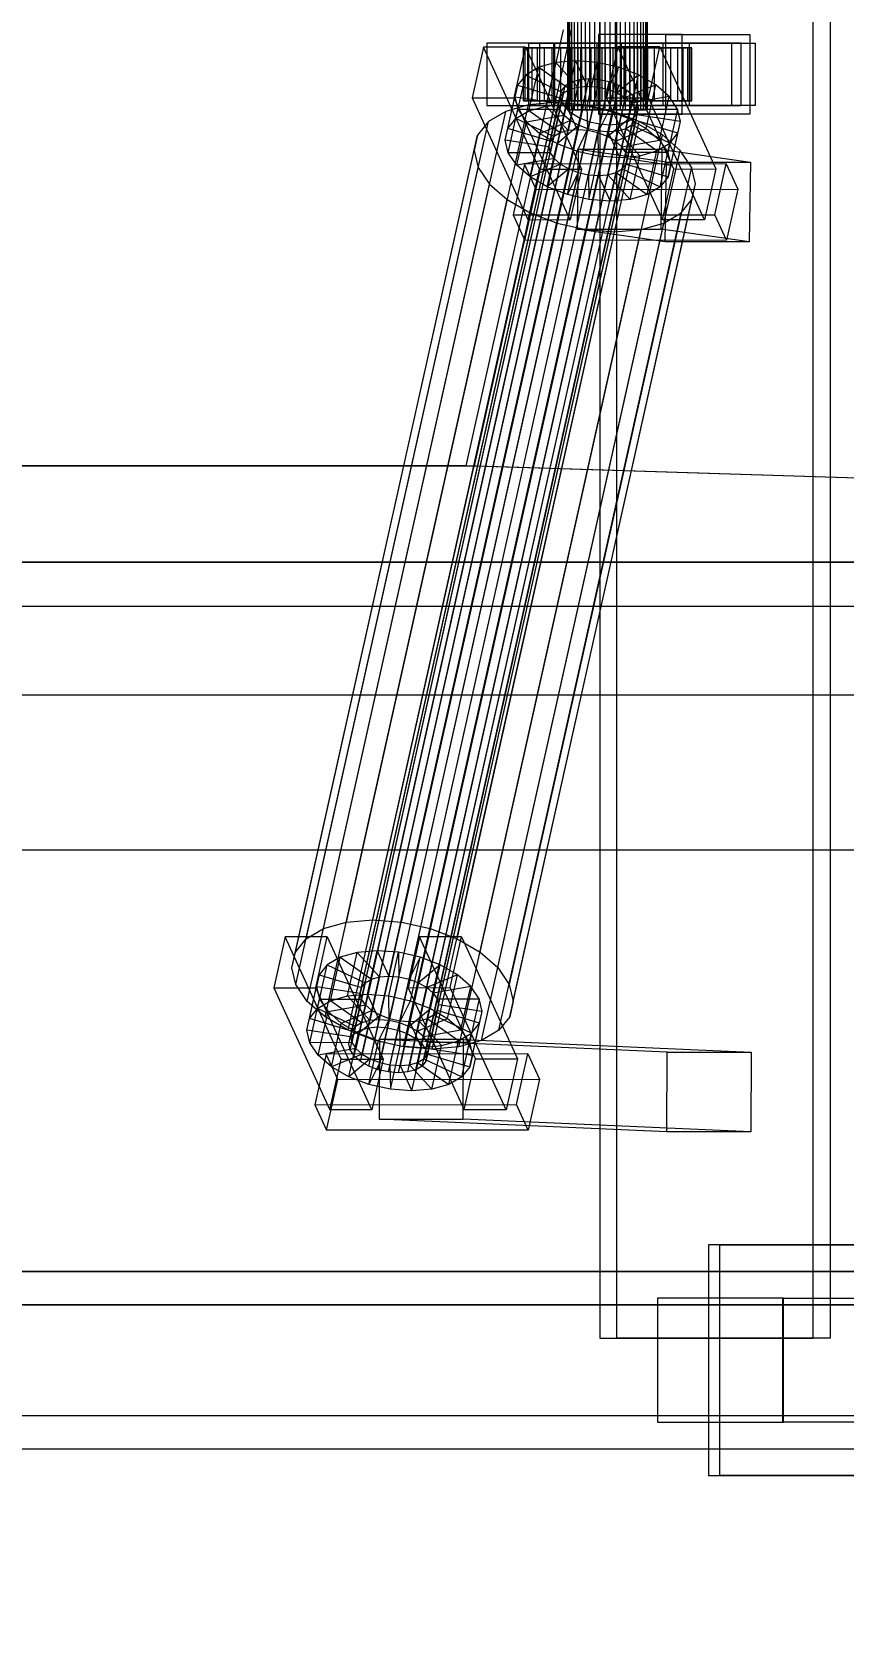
# Model space of a CAD drawing. Header units: millimetres. Extents: x -1970 to 34302, y -65268 to 6837.
# Drawn here: x 10096.9 to 10280, y -18493.5 to -18130.5 of the extents above; entities that cross this region are included whole.
import ezdxf

# ---------------------------------------------------------------- set-up
doc = ezdxf.new("R2010")
doc.units = ezdxf.units.MM
for name, color, linetype, lineweight in [('COTAS_O', 1, 'Continuous', 0), ('superior_C01', 7, 'Continuous', 0), ('superior_mezcladora', 7, 'Continuous', 0)]:
    doc.layers.add(name, color=color, linetype=linetype, lineweight=lineweight)
doc.dimstyles.new('R19_100', dxfattribs={"dimtxt": 250, "dimasz": 150, "dimexe": 150, "dimexo": 80, "dimgap": 100, "dimtad": 1, "dimtih": 1, "dimtoh": 1, "dimdsep": 46, "dimcen": 0.09, "dimadec": 0, "dimazin": 0, "dimtfac": 1, "dimtdec": 4, "dimtofl": 0, "dimtmove": 0, "dimatfit": 3, "dimfxl": 1, "dimtolj": 1, "dimtzin": 0, "dimarcsym": 0})

# ---------------------------------------------------------------- blocks, each defined once
blk = doc.blocks.new('*D29')
at = {"layer": 'COTAS_O', "color": 0, "lineweight": -2, "transparency": 16777216}
for p, q in [((10489.53, -17350), (9719.53, -17350)), ((9869.53, -18500), (9869.53, -17500)), ((10489.53, -18650), (9719.53, -18650))]:
    blk.add_line(p, q, dxfattribs=at)
at = {"layer": 'COTAS_O', "color": 0, "transparency": 16777216}
for points in [[(9844.53, -17500), (9894.53, -17500), (9869.53, -17350)], [(9844.53, -18500), (9894.53, -18500), (9869.53, -18650)]]:
    blk.add_solid(points, dxfattribs=at)
at = {"layer": 'Defpoints', "color": 0, "transparency": 16777216}
for p in [(9869.53, -17350), (10569.53, -17350), (10569.53, -18650)]:
    blk.add_point(p, dxfattribs=at)

msp = doc.modelspace()

# ---------------------------------------------------------------- linework, layer by layer
at = {"layer": 'superior_C01'}
for p, q in [((10224.978, -17575), (10224.978, -18425)), ((10228.82, -18425), (10228.82, -17575)), ((10273.104, -18425), (10273.104, -17575)), ((10276.946, -17575), (10276.946, -18425)), ((10217.775, -18148), (10217.775, -17852)), ((10217.932, -18148), (10217.932, -17852)), ((10218.23, -18148), (10218.23, -17852)), ((10218.69, -18148), (10218.69, -17852)), ((10219.267, -18148), (10219.267, -17852)), ((10219.998, -18148), (10219.998, -17852)), ((10220.813, -18148), (10220.813, -17852)), ((10221.766, -18148), (10221.766, -17852)), ((10222.765, -18148), (10222.765, -17852)), ((10223.875, -18148), (10223.875, -17852)), ((10224.989, -18148), (10224.989, -17852)), ((10226.18, -18148), (10226.18, -17852)), ((10227.333, -18148), (10227.333, -17852)), ((10228.524, -18148), (10228.524, -17852)), ((10229.638, -18148), (10229.638, -17852)), ((10230.748, -18148), (10230.748, -17852)), ((10231.747, -18148), (10231.747, -17852)), ((10232.7, -18148), (10232.7, -17852)), ((10233.515, -18148), (10233.515, -17852)), ((10234.246, -18148), (10234.246, -17852)), ((10234.823, -18148), (10234.823, -17852)), ((10235.283, -17852), (10235.283, -18148)), ((10235.581, -18148), (10235.581, -17852)), ((10235.738, -18148), (10235.738, -17852)), ((10216.713, -18130), (10194.787, -18228.298)), ((10196.698, -18228.298), (10218.624, -18130)), ((10243.594, -18131), (10224.647, -18131)), ((10224.647, -18131), (10224.647, -18149)), ((10239.887, -18131), (10224.647, -18131)), ((10239.887, -18149), (10239.887, -18131)), ((10239.887, -18131), (10258.834, -18131)), ((10243.594, -18149), (10243.594, -18131)), ((10243.594, -18131), (10258.834, -18131)), ((10258.834, -18131), (10258.834, -18149)), ((10198.762, -18133.859), (10196.204, -18145.327)), ((10208.236, -18133.847), (10198.762, -18133.859)), ((10211.383, -18161.391), (10198.762, -18133.859)), ((10208.972, -18133), (10199.498, -18133)), ((10199.498, -18133), (10199.498, -18147)), ((10214.866, -18133), (10199.498, -18133)), ((10205.678, -18145.315), (10208.236, -18133.847)), ((10208.127, -18134), (10207.796, -18134)), ((10207.796, -18134), (10217.775, -18134)), ((10207.796, -18146), (10207.796, -18134)), ((10207.796, -18134), (10208.757, -18134)), ((10209.727, -18134), (10208.127, -18134)), ((10208.127, -18134), (10217.932, -18134)), ((10208.127, -18146), (10208.127, -18134)), ((10208.236, -18133.847), (10220.856, -18161.379)), ((10208.757, -18134), (10218.23, -18134)), ((10208.757, -18146), (10208.757, -18134)), ((10208.757, -18134), (10210.945, -18134)), ((10208.972, -18147), (10208.972, -18133)), ((10208.972, -18133), (10224.34, -18133)), ((10212.488, -18134), (10209.727, -18134)), ((10209.727, -18134), (10218.69, -18134)), ((10209.727, -18146), (10209.727, -18134)), ((10210.945, -18134), (10219.267, -18134)), ((10210.945, -18146), (10210.945, -18134)), ((10210.945, -18134), (10214.21, -18134)), ((10256.857, -18133), (10211.384, -18133)), ((10211.384, -18133), (10211.384, -18147)), ((10214.586, -18133), (10211.384, -18133)), ((10216.222, -18134), (10212.488, -18134)), ((10212.488, -18134), (10219.998, -18134)), ((10212.488, -18146), (10212.488, -18134)), ((10214.21, -18134), (10220.813, -18134)), ((10214.21, -18146), (10214.21, -18134)), ((10214.21, -18134), (10218.33, -18134)), ((10214.586, -18147), (10214.586, -18133)), ((10214.586, -18133), (10260.059, -18133)), ((10214.866, -18147), (10214.866, -18133)), ((10214.866, -18133), (10224.34, -18133)), ((10220.673, -18134), (10216.222, -18134)), ((10216.222, -18134), (10221.766, -18134)), ((10216.222, -18146), (10216.222, -18134)), ((10217.775, -18134), (10217.932, -18134)), ((10217.775, -18134), (10217.775, -18146)), ((10218.23, -18134), (10217.775, -18134)), ((10217.932, -18134), (10218.69, -18134)), ((10217.932, -18134), (10217.932, -18146)), ((10218.23, -18134), (10218.23, -18146)), ((10219.267, -18134), (10218.23, -18134)), ((10218.33, -18134), (10222.765, -18134)), ((10218.33, -18146), (10218.33, -18134)), ((10218.33, -18134), (10223.025, -18134)), ((10218.69, -18134), (10219.998, -18134)), ((10218.69, -18134), (10218.69, -18146)), ((10219.267, -18134), (10219.267, -18146)), ((10220.813, -18134), (10219.267, -18134)), ((10219.998, -18134), (10221.766, -18134)), ((10219.998, -18134), (10219.998, -18146)), ((10225.539, -18134), (10220.673, -18134)), ((10220.673, -18134), (10223.875, -18134)), ((10220.673, -18146), (10220.673, -18134)), ((10220.813, -18134), (10220.813, -18146)), ((10222.765, -18134), (10220.813, -18134)), ((10221.766, -18134), (10223.875, -18134)), ((10221.766, -18134), (10221.766, -18146)), ((10222.765, -18134), (10222.765, -18146)), ((10224.989, -18134), (10222.765, -18134)), ((10223.025, -18134), (10224.989, -18134)), ((10223.025, -18146), (10223.025, -18134)), ((10223.025, -18134), (10227.974, -18134)), ((10223.875, -18134), (10226.18, -18134)), ((10223.875, -18134), (10223.875, -18146)), ((10224.34, -18133), (10224.34, -18147)), ((10224.989, -18134), (10224.989, -18146)), ((10227.333, -18134), (10224.989, -18134)), ((10230.488, -18134), (10225.539, -18134)), ((10225.539, -18134), (10226.18, -18134)), ((10225.539, -18146), (10225.539, -18134)), ((10226.18, -18134), (10228.524, -18134)), ((10226.18, -18134), (10226.18, -18146)), ((10229.078, -18133.821), (10226.52, -18145.289)), ((10227.974, -18134), (10227.333, -18134)), ((10227.333, -18134), (10227.333, -18146)), ((10229.638, -18134), (10227.333, -18134)), ((10227.974, -18146), (10227.974, -18134)), ((10227.974, -18134), (10232.84, -18134)), ((10230.488, -18134), (10228.524, -18134)), ((10228.524, -18134), (10230.748, -18134)), ((10228.524, -18134), (10228.524, -18146)), ((10238.551, -18133.809), (10229.078, -18133.821)), ((10241.698, -18161.353), (10229.078, -18133.821)), ((10232.84, -18134), (10229.638, -18134)), ((10229.638, -18134), (10229.638, -18146)), ((10231.747, -18134), (10229.638, -18134)), ((10239.287, -18133), (10229.814, -18133)), ((10229.814, -18133), (10229.814, -18147)), ((10245.182, -18133), (10229.814, -18133)), ((10235.183, -18134), (10230.488, -18134)), ((10230.488, -18146), (10230.488, -18134)), ((10235.183, -18134), (10230.748, -18134)), ((10230.748, -18134), (10232.7, -18134)), ((10230.748, -18134), (10230.748, -18146)), ((10237.291, -18134), (10231.747, -18134)), ((10231.747, -18134), (10231.747, -18146)), ((10233.515, -18134), (10231.747, -18134)), ((10239.303, -18134), (10232.7, -18134)), ((10232.7, -18134), (10234.246, -18134)), ((10232.7, -18134), (10232.7, -18146)), ((10232.84, -18146), (10232.84, -18134)), ((10232.84, -18134), (10237.291, -18134)), ((10241.025, -18134), (10233.515, -18134)), ((10233.515, -18134), (10233.515, -18146)), ((10234.823, -18134), (10233.515, -18134)), ((10242.569, -18134), (10234.246, -18134)), ((10234.246, -18134), (10235.283, -18134)), ((10234.246, -18134), (10234.246, -18146)), ((10243.786, -18134), (10234.823, -18134)), ((10234.823, -18134), (10234.823, -18146)), ((10235.581, -18134), (10234.823, -18134)), ((10239.303, -18134), (10235.183, -18134)), ((10235.183, -18146), (10235.183, -18134)), ((10235.283, -18134), (10244.756, -18134)), ((10235.283, -18146), (10235.283, -18134)), ((10235.283, -18134), (10235.738, -18134)), ((10245.387, -18134), (10235.581, -18134)), ((10235.581, -18134), (10235.581, -18146)), ((10235.738, -18134), (10235.581, -18134)), ((10245.718, -18134), (10235.738, -18134)), ((10235.738, -18134), (10235.738, -18146)), ((10235.993, -18145.277), (10238.551, -18133.809)), ((10237.291, -18146), (10237.291, -18134)), ((10237.291, -18134), (10241.025, -18134)), ((10238.551, -18133.809), (10251.172, -18161.341)), ((10239.287, -18147), (10239.287, -18133)), ((10239.287, -18133), (10254.655, -18133)), ((10242.569, -18134), (10239.303, -18134)), ((10239.303, -18146), (10239.303, -18134)), ((10241.025, -18146), (10241.025, -18134)), ((10241.025, -18134), (10243.786, -18134)), ((10244.756, -18134), (10242.569, -18134)), ((10242.569, -18146), (10242.569, -18134)), ((10243.786, -18146), (10243.786, -18134)), ((10243.786, -18134), (10245.387, -18134)), ((10244.756, -18134), (10244.756, -18146)), ((10245.718, -18134), (10244.756, -18134)), ((10245.182, -18147), (10245.182, -18133)), ((10245.182, -18133), (10254.655, -18133)), ((10245.387, -18146), (10245.387, -18134)), ((10245.387, -18134), (10245.718, -18134)), ((10245.718, -18146), (10245.718, -18134)), ((10254.655, -18133), (10254.655, -18147)), ((10256.857, -18147), (10256.857, -18133)), ((10256.857, -18133), (10260.059, -18133)), ((10260.059, -18133), (10260.059, -18147)), ((10211.195, -18138.419), (10208.261, -18140.156)), ((10209.003, -18148.249), (10211.195, -18138.419)), ((10215.037, -18137.325), (10211.195, -18138.419)), ((10211.195, -18138.419), (10218.209, -18143.38)), ((10212.845, -18147.155), (10215.037, -18137.325)), ((10219.526, -18136.948), (10215.037, -18137.325)), ((10215.037, -18137.325), (10220.029, -18142.862)), ((10217.333, -18146.777), (10219.526, -18136.948)), ((10224.355, -18137.313), (10219.526, -18136.948)), ((10219.526, -18136.948), (10222.155, -18142.683)), ((10222.162, -18147.143), (10224.355, -18137.313)), ((10229.195, -18138.396), (10224.355, -18137.313)), ((10224.355, -18137.313), (10224.442, -18142.856)), ((10229.195, -18138.396), (10226.735, -18143.369)), ((10227.002, -18148.226), (10229.195, -18138.396)), ((10233.717, -18140.123), (10229.195, -18138.396)), ((10169.495, -18356.363), (10217.185, -18142.565)), ((10170.885, -18355.541), (10218.574, -18141.742)), ((10172.705, -18355.022), (10220.394, -18141.224)), ((10174.831, -18354.844), (10222.52, -18141.045)), ((10177.119, -18355.017), (10224.808, -18141.218)), ((10179.411, -18355.53), (10227.101, -18141.731)), ((10181.553, -18356.348), (10229.242, -18142.549)), ((10204.243, -18152.246), (10206.435, -18142.416)), ((10206.435, -18142.416), (10205.842, -18145.047)), ((10206.069, -18149.985), (10208.261, -18140.156)), ((10208.261, -18140.156), (10206.435, -18142.416)), ((10206.435, -18142.416), (10215.954, -18145.274)), ((10208.261, -18140.156), (10216.819, -18144.203)), ((10217.185, -18142.565), (10216.32, -18143.635)), ((10218.574, -18141.742), (10217.185, -18142.565)), ((10220.394, -18141.224), (10218.574, -18141.742)), ((10222.155, -18142.683), (10219.962, -18152.513)), ((10220.029, -18142.862), (10222.155, -18142.683)), ((10222.52, -18141.045), (10220.394, -18141.224)), ((10222.155, -18142.683), (10224.442, -18142.856)), ((10224.808, -18141.218), (10222.52, -18141.045)), ((10227.101, -18141.731), (10224.808, -18141.218)), ((10229.242, -18142.549), (10227.101, -18141.731)), ((10233.717, -18140.123), (10228.877, -18144.188)), ((10231.088, -18143.617), (10229.242, -18142.549)), ((10237.612, -18142.377), (10230.722, -18145.255)), ((10231.524, -18149.953), (10233.717, -18140.123)), ((10237.612, -18142.377), (10233.717, -18140.123)), ((10235.419, -18152.207), (10237.612, -18142.377)), ((10240.615, -18145.003), (10237.612, -18142.377)), ((10168.349, -18358.68), (10216.039, -18144.881)), ((10168.631, -18357.434), (10216.32, -18143.635)), ((10168.671, -18360.017), (10216.361, -18146.218)), ((10183.398, -18357.415), (10231.088, -18143.617)), ((10184.821, -18358.659), (10232.51, -18144.861)), ((10233.413, -18146.196), (10185.724, -18359.995)), ((10196.204, -18145.327), (10205.678, -18145.315)), ((10196.204, -18145.327), (10208.825, -18172.859)), ((10203.649, -18154.877), (10205.842, -18145.047)), ((10218.298, -18172.847), (10205.678, -18145.315)), ((10205.842, -18145.047), (10215.673, -18146.52)), ((10205.842, -18145.047), (10206.522, -18147.868)), ((10217.775, -18146), (10207.796, -18146)), ((10207.796, -18146), (10208.127, -18146)), ((10208.757, -18146), (10207.796, -18146)), ((10217.932, -18146), (10208.127, -18146)), ((10208.127, -18146), (10209.727, -18146)), ((10218.23, -18146), (10208.757, -18146)), ((10210.945, -18146), (10208.757, -18146)), ((10218.69, -18146), (10209.727, -18146)), ((10209.727, -18146), (10212.488, -18146)), ((10219.267, -18146), (10210.945, -18146)), ((10214.21, -18146), (10210.945, -18146)), ((10219.998, -18146), (10212.488, -18146)), ((10212.488, -18146), (10216.222, -18146)), ((10215.954, -18145.274), (10213.762, -18155.103)), ((10220.813, -18146), (10214.21, -18146)), ((10218.33, -18146), (10214.21, -18146)), ((10216.819, -18144.203), (10214.627, -18154.033)), ((10215.673, -18146.52), (10215.954, -18145.274)), ((10215.954, -18145.274), (10216.819, -18144.203)), ((10218.209, -18143.38), (10216.016, -18153.21)), ((10216.32, -18143.635), (10216.039, -18144.881)), ((10216.039, -18144.881), (10216.361, -18146.218)), ((10221.766, -18146), (10216.222, -18146)), ((10216.222, -18146), (10220.673, -18146)), ((10216.361, -18146.218), (10217.264, -18147.554)), ((10216.819, -18144.203), (10218.209, -18143.38)), ((10217.932, -18146), (10217.775, -18146)), ((10217.775, -18146), (10218.23, -18146)), ((10220.029, -18142.862), (10217.836, -18152.692)), ((10218.69, -18146), (10217.932, -18146)), ((10218.209, -18143.38), (10220.029, -18142.862)), ((10218.23, -18146), (10219.267, -18146)), ((10222.765, -18146), (10218.33, -18146)), ((10223.025, -18146), (10218.33, -18146)), ((10219.998, -18146), (10218.69, -18146)), ((10219.267, -18146), (10220.813, -18146)), ((10221.766, -18146), (10219.998, -18146)), ((10223.875, -18146), (10220.673, -18146)), ((10220.673, -18146), (10225.539, -18146)), ((10220.813, -18146), (10222.765, -18146)), ((10223.875, -18146), (10221.766, -18146)), ((10224.442, -18142.856), (10222.25, -18152.686)), ((10222.765, -18146), (10224.989, -18146)), ((10224.989, -18146), (10223.025, -18146)), ((10227.974, -18146), (10223.025, -18146)), ((10226.18, -18146), (10223.875, -18146)), ((10224.442, -18142.856), (10226.735, -18143.369)), ((10226.735, -18143.369), (10224.543, -18153.199)), ((10224.989, -18146), (10227.333, -18146)), ((10226.18, -18146), (10225.539, -18146)), ((10225.539, -18146), (10230.488, -18146)), ((10228.524, -18146), (10226.18, -18146)), ((10226.52, -18145.289), (10235.993, -18145.277)), ((10226.52, -18145.289), (10239.14, -18172.821)), ((10228.877, -18144.188), (10226.684, -18154.017)), ((10226.735, -18143.369), (10228.877, -18144.188)), ((10227.333, -18146), (10227.974, -18146)), ((10227.333, -18146), (10229.638, -18146)), ((10232.84, -18146), (10227.974, -18146)), ((10230.748, -18146), (10228.524, -18146)), ((10228.524, -18146), (10230.488, -18146)), ((10230.722, -18145.255), (10228.53, -18155.085)), ((10228.877, -18144.188), (10230.722, -18145.255)), ((10229.638, -18146), (10232.84, -18146)), ((10229.638, -18146), (10231.747, -18146)), ((10230.488, -18146), (10235.183, -18146)), ((10230.722, -18145.255), (10232.145, -18146.499)), ((10232.7, -18146), (10230.748, -18146)), ((10230.748, -18146), (10235.183, -18146)), ((10232.51, -18144.861), (10231.088, -18143.617)), ((10231.747, -18146), (10237.291, -18146)), ((10231.747, -18146), (10233.515, -18146)), ((10240.615, -18145.003), (10232.145, -18146.499)), ((10233.413, -18146.196), (10232.51, -18144.861)), ((10234.246, -18146), (10232.7, -18146)), ((10232.7, -18146), (10239.303, -18146)), ((10237.291, -18146), (10232.84, -18146)), ((10233.735, -18147.533), (10233.413, -18146.196)), ((10233.515, -18146), (10241.025, -18146)), ((10233.515, -18146), (10234.823, -18146)), ((10235.283, -18146), (10234.246, -18146)), ((10234.246, -18146), (10242.569, -18146)), ((10234.823, -18146), (10243.786, -18146)), ((10234.823, -18146), (10235.581, -18146)), ((10235.183, -18146), (10239.303, -18146)), ((10244.756, -18146), (10235.283, -18146)), ((10235.738, -18146), (10235.283, -18146)), ((10235.581, -18146), (10245.387, -18146)), ((10235.581, -18146), (10235.738, -18146)), ((10235.738, -18146), (10245.718, -18146)), ((10248.614, -18172.809), (10235.993, -18145.277)), ((10241.025, -18146), (10237.291, -18146)), ((10238.422, -18154.833), (10240.615, -18145.003)), ((10239.303, -18146), (10242.569, -18146)), ((10242.521, -18147.823), (10240.615, -18145.003)), ((10243.786, -18146), (10241.025, -18146)), ((10242.569, -18146), (10244.756, -18146)), ((10245.387, -18146), (10243.786, -18146)), ((10244.756, -18146), (10245.718, -18146)), ((10245.718, -18146), (10245.387, -18146)), ((10162.672, -18332.659), (10203.783, -18148.35)), ((10167.808, -18331.197), (10208.919, -18146.887)), ((10169.574, -18361.352), (10217.264, -18147.554)), ((10170.997, -18362.596), (10218.686, -18148.798)), ((10172.842, -18363.664), (10220.531, -18149.865)), ((10173.808, -18330.692), (10214.92, -18146.383)), ((10180.264, -18331.181), (10221.375, -18146.872)), ((10184.9, -18363.648), (10232.589, -18149.85)), ((10185.765, -18362.578), (10233.454, -18148.779)), ((10186.046, -18361.332), (10233.735, -18147.533)), ((10186.734, -18332.629), (10227.846, -18148.32)), ((10199.498, -18147), (10208.972, -18147)), ((10199.498, -18147), (10214.866, -18147)), ((10203.783, -18148.35), (10199.861, -18150.672)), ((10208.919, -18146.887), (10203.783, -18148.35)), ((10204.243, -18152.246), (10206.069, -18149.985)), ((10204.329, -18157.698), (10206.522, -18147.868)), ((10206.069, -18149.985), (10209.003, -18148.249)), ((10214.627, -18154.033), (10206.069, -18149.985)), ((10206.522, -18147.868), (10215.995, -18147.856)), ((10206.522, -18147.868), (10208.428, -18150.688)), ((10208.428, -18150.688), (10216.898, -18149.192)), ((10214.92, -18146.383), (10208.919, -18146.887)), ((10224.34, -18147), (10208.972, -18147)), ((10209.003, -18148.249), (10212.845, -18147.155)), ((10216.016, -18153.21), (10209.003, -18148.249)), ((10211.384, -18147), (10256.857, -18147)), ((10211.384, -18147), (10214.586, -18147)), ((10212.845, -18147.155), (10217.333, -18146.777)), ((10217.836, -18152.692), (10212.845, -18147.155)), ((10215.673, -18146.52), (10213.481, -18156.35)), ((10215.995, -18147.856), (10213.803, -18157.686)), ((10260.059, -18147), (10214.586, -18147)), ((10216.898, -18149.192), (10214.705, -18159.022)), ((10224.34, -18147), (10214.866, -18147)), ((10221.375, -18146.872), (10214.92, -18146.383)), ((10215.995, -18147.856), (10215.673, -18146.52)), ((10216.898, -18149.192), (10215.995, -18147.856)), ((10218.321, -18150.436), (10216.898, -18149.192)), ((10217.264, -18147.554), (10218.686, -18148.798)), ((10219.962, -18152.513), (10217.333, -18146.777)), ((10217.333, -18146.777), (10222.162, -18147.143)), ((10218.23, -18148), (10217.775, -18148)), ((10217.775, -18148), (10217.932, -18148)), ((10217.932, -18148), (10218.69, -18148)), ((10219.267, -18148), (10218.23, -18148)), ((10218.686, -18148.798), (10220.531, -18149.865)), ((10218.69, -18148), (10219.998, -18148)), ((10220.813, -18148), (10219.267, -18148)), ((10219.998, -18148), (10221.766, -18148)), ((10220.531, -18149.865), (10222.673, -18150.683)), ((10222.765, -18148), (10220.813, -18148)), ((10227.846, -18148.32), (10221.375, -18146.872)), ((10221.766, -18148), (10223.875, -18148)), ((10222.25, -18152.686), (10222.162, -18147.143)), ((10222.162, -18147.143), (10227.002, -18148.226)), ((10224.989, -18148), (10222.765, -18148)), ((10223.875, -18148), (10226.18, -18148)), ((10224.543, -18153.199), (10227.002, -18148.226)), ((10224.647, -18149), (10243.594, -18149)), ((10239.887, -18149), (10224.647, -18149)), ((10227.333, -18148), (10224.989, -18148)), ((10226.18, -18148), (10228.524, -18148)), ((10226.684, -18154.017), (10231.524, -18149.953)), ((10227.002, -18148.226), (10231.524, -18149.953)), ((10229.638, -18148), (10227.333, -18148)), ((10233.891, -18150.629), (10227.846, -18148.32)), ((10228.524, -18148), (10230.748, -18148)), ((10231.747, -18148), (10229.638, -18148)), ((10229.814, -18147), (10239.287, -18147)), ((10229.814, -18147), (10245.182, -18147)), ((10232.145, -18146.499), (10229.952, -18156.329)), ((10230.748, -18148), (10232.7, -18148)), ((10230.855, -18157.665), (10233.048, -18147.835)), ((10233.369, -18149.171), (10231.177, -18159.001)), ((10231.199, -18150.672), (10232.589, -18149.85)), ((10231.524, -18149.953), (10235.419, -18152.207)), ((10233.515, -18148), (10231.747, -18148)), ((10232.145, -18146.499), (10233.048, -18147.835)), ((10232.589, -18149.85), (10233.454, -18148.779)), ((10232.7, -18148), (10234.246, -18148)), ((10233.048, -18147.835), (10242.521, -18147.823)), ((10233.048, -18147.835), (10233.369, -18149.171)), ((10233.369, -18149.171), (10233.088, -18150.417)), ((10243.201, -18150.644), (10233.369, -18149.171)), ((10233.454, -18148.779), (10233.735, -18147.533)), ((10234.823, -18148), (10233.515, -18148)), ((10234.246, -18148), (10235.283, -18148)), ((10235.581, -18148), (10234.823, -18148)), ((10235.283, -18148), (10235.738, -18148)), ((10235.738, -18148), (10235.581, -18148)), ((10254.655, -18147), (10239.287, -18147)), ((10258.834, -18149), (10239.887, -18149)), ((10242.521, -18147.823), (10240.329, -18157.653)), ((10243.201, -18150.644), (10242.521, -18147.823)), ((10258.834, -18149), (10243.594, -18149)), ((10254.655, -18147), (10245.182, -18147)), ((10260.059, -18147), (10256.857, -18147)), ((10158.749, -18334.981), (10199.861, -18150.672)), ((10174.984, -18364.482), (10222.673, -18150.683)), ((10177.277, -18364.995), (10224.966, -18151.196)), ((10179.564, -18365.168), (10227.253, -18151.369)), ((10181.69, -18364.989), (10229.379, -18151.191)), ((10183.51, -18364.471), (10231.199, -18150.672)), ((10192.779, -18334.938), (10233.891, -18150.629)), ((10199.861, -18150.672), (10197.42, -18153.694)), ((10203.649, -18154.877), (10204.243, -18152.246)), ((10213.762, -18155.103), (10204.243, -18152.246)), ((10206.235, -18160.518), (10208.428, -18150.688)), ((10208.428, -18150.688), (10211.431, -18153.314)), ((10209.238, -18163.144), (10211.431, -18153.314)), ((10211.431, -18153.314), (10218.321, -18150.436)), ((10211.431, -18153.314), (10215.326, -18155.567)), ((10216.016, -18153.21), (10214.627, -18154.033)), ((10215.326, -18155.567), (10220.166, -18151.503)), ((10217.836, -18152.692), (10216.016, -18153.21)), ((10218.321, -18150.436), (10216.128, -18160.266)), ((10219.962, -18152.513), (10217.836, -18152.692)), ((10220.166, -18151.503), (10217.973, -18161.333)), ((10220.166, -18151.503), (10218.321, -18150.436)), ((10219.848, -18157.295), (10222.307, -18152.321)), ((10222.25, -18152.686), (10219.962, -18152.513)), ((10222.307, -18152.321), (10220.115, -18162.151)), ((10222.307, -18152.321), (10220.166, -18151.503)), ((10224.543, -18153.199), (10222.25, -18152.686)), ((10224.6, -18152.835), (10222.307, -18152.321)), ((10224.6, -18152.835), (10222.408, -18162.664)), ((10222.673, -18150.683), (10224.966, -18151.196)), ((10226.684, -18154.017), (10224.543, -18153.199)), ((10224.688, -18158.378), (10224.6, -18152.835)), ((10226.888, -18153.008), (10224.6, -18152.835)), ((10226.888, -18153.008), (10224.695, -18162.837)), ((10224.966, -18151.196), (10227.253, -18151.369)), ((10229.014, -18152.829), (10226.821, -18162.659)), ((10229.014, -18152.829), (10226.888, -18153.008)), ((10229.517, -18158.743), (10226.888, -18153.008)), ((10227.253, -18151.369), (10229.379, -18151.191)), ((10228.53, -18155.085), (10235.419, -18152.207)), ((10230.834, -18152.311), (10228.641, -18162.14)), ((10230.834, -18152.311), (10229.014, -18152.829)), ((10234.005, -18158.366), (10229.014, -18152.829)), ((10229.379, -18151.191), (10231.199, -18150.672)), ((10232.223, -18151.488), (10230.031, -18161.318)), ((10232.223, -18151.488), (10230.834, -18152.311)), ((10237.847, -18157.272), (10230.834, -18152.311)), ((10233.088, -18150.417), (10230.896, -18160.247)), ((10233.088, -18150.417), (10232.223, -18151.488)), ((10240.781, -18155.535), (10232.223, -18151.488)), ((10242.607, -18153.275), (10233.088, -18150.417)), ((10239.098, -18153.641), (10233.891, -18150.629)), ((10235.419, -18152.207), (10238.422, -18154.833)), ((10240.415, -18163.105), (10242.607, -18153.275)), ((10240.781, -18155.535), (10242.607, -18153.275)), ((10241.008, -18160.474), (10243.201, -18150.644)), ((10242.607, -18153.275), (10243.201, -18150.644)), ((10155.515, -18341.52), (10196.626, -18157.211)), ((10156.308, -18338.003), (10197.42, -18153.694)), ((10197.42, -18153.694), (10196.626, -18157.211)), ((10196.626, -18157.211), (10197.535, -18160.982)), ((10197.986, -18337.95), (10239.098, -18153.641)), ((10202.001, -18341.461), (10243.112, -18157.152)), ((10213.481, -18156.35), (10203.649, -18154.877)), ((10204.329, -18157.698), (10203.649, -18154.877)), ((10213.133, -18165.397), (10215.326, -18155.567)), ((10213.762, -18155.103), (10213.481, -18156.35)), ((10213.481, -18156.35), (10213.803, -18157.686)), ((10214.627, -18154.033), (10213.762, -18155.103)), ((10215.326, -18155.567), (10219.848, -18157.295)), ((10220.132, -18156.962), (10219.866, -18174.943)), ((10239.079, -18156.962), (10220.132, -18156.962)), ((10240.014, -18159.83), (10220.132, -18156.962)), ((10228.53, -18155.085), (10226.684, -18154.017)), ((10229.952, -18156.329), (10228.53, -18155.085)), ((10229.952, -18156.329), (10238.422, -18154.833)), ((10230.855, -18157.665), (10229.952, -18156.329)), ((10237.847, -18157.272), (10240.781, -18155.535)), ((10238.422, -18154.833), (10240.329, -18157.653)), ((10238.589, -18165.365), (10240.781, -18155.535)), ((10238.813, -18174.943), (10239.079, -18156.962)), ((10239.079, -18156.962), (10258.961, -18159.83)), ((10243.112, -18157.152), (10239.098, -18153.641)), ((10245.661, -18160.922), (10243.112, -18157.152)), ((10213.803, -18157.686), (10204.329, -18157.698)), ((10206.235, -18160.518), (10204.329, -18157.698)), ((10208.015, -18160.247), (10205.457, -18171.715)), ((10214.705, -18159.022), (10206.235, -18160.518)), ((10209.238, -18163.144), (10206.235, -18160.518)), ((10253.488, -18160.19), (10208.015, -18160.247)), ((10210.644, -18165.983), (10208.015, -18160.247)), ((10216.128, -18160.266), (10209.238, -18163.144)), ((10213.803, -18157.686), (10214.705, -18159.022)), ((10214.705, -18159.022), (10216.128, -18160.266)), ((10216.128, -18160.266), (10217.973, -18161.333)), ((10217.655, -18167.125), (10219.848, -18157.295)), ((10219.848, -18157.295), (10224.688, -18158.378)), ((10222.495, -18168.208), (10224.688, -18158.378)), ((10224.688, -18158.378), (10229.517, -18158.743)), ((10227.324, -18168.573), (10229.517, -18158.743)), ((10229.517, -18158.743), (10234.005, -18158.366)), ((10230.031, -18161.318), (10230.896, -18160.247)), ((10240.329, -18157.653), (10230.855, -18157.665)), ((10231.177, -18159.001), (10230.855, -18157.665)), ((10230.896, -18160.247), (10231.177, -18159.001)), ((10230.896, -18160.247), (10240.415, -18163.105)), ((10231.177, -18159.001), (10241.008, -18160.474)), ((10231.813, -18168.196), (10234.005, -18158.366)), ((10234.005, -18158.366), (10237.847, -18157.272)), ((10235.655, -18167.102), (10237.847, -18157.272)), ((10239.748, -18177.811), (10240.014, -18159.83)), ((10240.014, -18159.83), (10258.961, -18159.83)), ((10240.329, -18157.653), (10241.008, -18160.474)), ((10241.008, -18160.474), (10240.415, -18163.105)), ((10250.93, -18171.658), (10253.488, -18160.19)), ((10253.488, -18160.19), (10256.117, -18165.926)), ((10258.961, -18159.83), (10258.695, -18177.811)), ((10156.424, -18345.291), (10197.535, -18160.982)), ((10197.535, -18160.982), (10200.083, -18164.752)), ((10245.661, -18160.922), (10204.549, -18345.231)), ((10208.825, -18172.859), (10211.383, -18161.391)), ((10213.133, -18165.397), (10209.238, -18163.144)), ((10211.383, -18161.391), (10220.856, -18161.379)), ((10217.973, -18161.333), (10213.133, -18165.397)), ((10220.115, -18162.151), (10217.655, -18167.125)), ((10217.973, -18161.333), (10220.115, -18162.151)), ((10220.856, -18161.379), (10218.298, -18172.847)), ((10220.115, -18162.151), (10222.408, -18162.664)), ((10222.408, -18162.664), (10222.495, -18168.208)), ((10222.408, -18162.664), (10224.695, -18162.837)), ((10224.695, -18162.837), (10226.821, -18162.659)), ((10224.695, -18162.837), (10227.324, -18168.573)), ((10226.821, -18162.659), (10228.641, -18162.14)), ((10226.821, -18162.659), (10231.813, -18168.196)), ((10228.641, -18162.14), (10230.031, -18161.318)), ((10228.641, -18162.14), (10235.655, -18167.102)), ((10230.031, -18161.318), (10238.589, -18165.365)), ((10240.415, -18163.105), (10238.589, -18165.365)), ((10239.14, -18172.821), (10241.698, -18161.353)), ((10241.698, -18161.353), (10251.172, -18161.341)), ((10246.569, -18164.693), (10245.661, -18160.922)), ((10251.172, -18161.341), (10248.614, -18172.809)), ((10158.972, -18349.061), (10200.083, -18164.752)), ((10200.083, -18164.752), (10204.098, -18168.263)), ((10205.458, -18349.002), (10246.569, -18164.693)), ((10208.086, -18177.451), (10210.644, -18165.983)), ((10210.644, -18165.983), (10256.117, -18165.926)), ((10217.655, -18167.125), (10213.133, -18165.397)), ((10222.495, -18168.208), (10217.655, -18167.125)), ((10235.655, -18167.102), (10231.813, -18168.196)), ((10238.589, -18165.365), (10235.655, -18167.102)), ((10245.776, -18168.21), (10246.569, -18164.693)), ((10256.117, -18165.926), (10253.559, -18177.394)), ((10162.987, -18352.572), (10204.098, -18168.263)), ((10168.194, -18355.584), (10209.305, -18171.275)), ((10202.224, -18355.541), (10243.335, -18171.232)), ((10204.098, -18168.263), (10209.305, -18171.275)), ((10204.665, -18352.519), (10245.776, -18168.21)), ((10205.457, -18171.715), (10250.93, -18171.658)), ((10205.457, -18171.715), (10208.086, -18177.451)), ((10209.305, -18171.275), (10215.35, -18173.584)), ((10227.324, -18168.573), (10222.495, -18168.208)), ((10231.813, -18168.196), (10227.324, -18168.573)), ((10239.413, -18173.554), (10243.335, -18171.232)), ((10243.335, -18171.232), (10245.776, -18168.21)), ((10253.559, -18177.394), (10250.93, -18171.658)), ((10174.239, -18357.893), (10215.35, -18173.584)), ((10180.709, -18359.341), (10221.821, -18175.032)), ((10193.165, -18359.326), (10234.276, -18175.016)), ((10198.301, -18357.863), (10239.413, -18173.554)), ((10218.298, -18172.847), (10208.825, -18172.859)), ((10215.35, -18173.584), (10221.821, -18175.032)), ((10219.866, -18174.943), (10238.813, -18174.943)), ((10239.748, -18177.811), (10219.866, -18174.943)), ((10221.821, -18175.032), (10228.276, -18175.521)), ((10228.276, -18175.521), (10234.276, -18175.016)), ((10234.276, -18175.016), (10239.413, -18173.554)), ((10258.695, -18177.811), (10238.813, -18174.943)), ((10248.614, -18172.809), (10239.14, -18172.821)), ((10187.165, -18359.83), (10228.276, -18175.521)), ((10253.559, -18177.394), (10208.086, -18177.451)), ((10258.695, -18177.811), (10239.748, -18177.811)), ((10194.787, -18228.298), (9768.23, -18228.298)), ((9770.141, -18228.298), (10196.698, -18228.298)), ((10194.787, -18228.298), (10196.698, -18228.298)), ((10885.277, -18250), (10194.787, -18228.298)), ((10196.698, -18228.298), (10887.188, -18250)), ((11002.451, -18250), (2012.494, -18250)), ((2014.103, -18250), (11004.06, -18250)), ((10162.672, -18332.659), (10167.808, -18331.197)), ((10167.808, -18331.197), (10173.808, -18330.692)), ((10173.808, -18330.692), (10180.264, -18331.181)), ((10180.264, -18331.181), (10186.734, -18332.629)), ((10153.997, -18334.551), (10151.439, -18346.02)), ((10163.47, -18334.539), (10153.997, -18334.551)), ((10166.617, -18362.083), (10153.997, -18334.551)), ((10156.308, -18338.003), (10158.749, -18334.981)), ((10158.749, -18334.981), (10162.672, -18332.659)), ((10160.912, -18346.008), (10163.47, -18334.539)), ((10163.47, -18334.539), (10176.09, -18362.071)), ((10184.312, -18334.513), (10181.754, -18345.981)), ((10193.786, -18334.501), (10184.312, -18334.513)), ((10196.932, -18362.045), (10184.312, -18334.513)), ((10186.734, -18332.629), (10192.779, -18334.938)), ((10191.228, -18345.969), (10193.786, -18334.501)), ((10192.779, -18334.938), (10197.986, -18337.95)), ((10193.786, -18334.501), (10206.406, -18362.033)), ((10155.515, -18341.52), (10156.308, -18338.003)), ((10170.272, -18338.017), (10166.43, -18339.111)), ((10168.079, -18347.847), (10170.272, -18338.017)), ((10174.76, -18337.64), (10170.272, -18338.017)), ((10170.272, -18338.017), (10175.263, -18343.554)), ((10172.568, -18347.47), (10174.76, -18337.64)), ((10179.589, -18338.005), (10174.76, -18337.64)), ((10174.76, -18337.64), (10177.389, -18343.376)), ((10177.396, -18347.835), (10179.589, -18338.005)), ((10184.429, -18339.088), (10179.589, -18338.005)), ((10179.589, -18338.005), (10179.677, -18343.549)), ((10197.986, -18337.95), (10202.001, -18341.461)), ((10156.424, -18345.291), (10155.515, -18341.52)), ((10161.303, -18350.678), (10163.496, -18340.848)), ((10163.496, -18340.848), (10161.67, -18343.108)), ((10166.43, -18339.111), (10163.496, -18340.848)), ((10163.496, -18340.848), (10172.053, -18344.895)), ((10164.237, -18348.941), (10166.43, -18339.111)), ((10166.43, -18339.111), (10173.443, -18344.073)), ((10184.429, -18339.088), (10181.969, -18344.062)), ((10182.237, -18348.918), (10184.429, -18339.088)), ((10188.951, -18340.816), (10184.111, -18344.88)), ((10188.951, -18340.816), (10184.429, -18339.088)), ((10186.758, -18350.645), (10188.951, -18340.816)), ((10192.846, -18343.069), (10188.951, -18340.816)), ((10202.001, -18341.461), (10204.549, -18345.231)), ((10151.439, -18346.02), (10160.912, -18346.008)), ((10151.439, -18346.02), (10164.059, -18373.551)), ((10158.972, -18349.061), (10156.424, -18345.291)), ((10158.884, -18355.569), (10161.076, -18345.739)), ((10159.477, -18352.938), (10161.67, -18343.108)), ((10173.532, -18373.539), (10160.912, -18346.008)), ((10161.67, -18343.108), (10161.076, -18345.739)), ((10161.076, -18345.739), (10170.907, -18347.212)), ((10161.076, -18345.739), (10161.756, -18348.56)), ((10161.67, -18343.108), (10171.189, -18345.966)), ((10171.189, -18345.966), (10168.996, -18355.796)), ((10172.053, -18344.895), (10169.861, -18354.725)), ((10170.907, -18347.212), (10171.189, -18345.966)), ((10171.189, -18345.966), (10172.053, -18344.895)), ((10173.443, -18344.073), (10171.251, -18353.902)), ((10172.053, -18344.895), (10173.443, -18344.073)), ((10175.263, -18343.554), (10173.071, -18353.384)), ((10173.443, -18344.073), (10175.263, -18343.554)), ((10177.389, -18343.376), (10175.197, -18353.205)), ((10175.263, -18343.554), (10177.389, -18343.376)), ((10177.389, -18343.376), (10179.677, -18343.549)), ((10179.677, -18343.549), (10177.484, -18353.378)), ((10179.677, -18343.549), (10181.969, -18344.062)), ((10181.969, -18344.062), (10179.777, -18353.892)), ((10181.754, -18345.981), (10191.228, -18345.969)), ((10181.754, -18345.981), (10194.374, -18373.513)), ((10184.111, -18344.88), (10181.919, -18354.71)), ((10181.969, -18344.062), (10184.111, -18344.88)), ((10185.956, -18345.947), (10183.764, -18355.777)), ((10184.111, -18344.88), (10185.956, -18345.947)), ((10192.846, -18343.069), (10185.956, -18345.947)), ((10185.956, -18345.947), (10187.379, -18347.191)), ((10195.849, -18345.695), (10187.379, -18347.191)), ((10190.654, -18352.899), (10192.846, -18343.069)), ((10203.848, -18373.501), (10191.228, -18345.969)), ((10195.849, -18345.695), (10192.846, -18343.069)), ((10193.657, -18355.525), (10195.849, -18345.695)), ((10197.755, -18348.515), (10195.849, -18345.695)), ((10204.549, -18345.231), (10205.458, -18349.002)), ((10162.987, -18352.572), (10158.972, -18349.061)), ((10159.563, -18358.39), (10161.756, -18348.56)), ((10161.303, -18350.678), (10164.237, -18348.941)), ((10161.756, -18348.56), (10171.229, -18348.548)), ((10161.756, -18348.56), (10163.662, -18351.38)), ((10164.237, -18348.941), (10168.079, -18347.847)), ((10171.251, -18353.902), (10164.237, -18348.941)), ((10168.079, -18347.847), (10172.568, -18347.47)), ((10173.071, -18353.384), (10168.079, -18347.847)), ((10170.907, -18347.212), (10168.715, -18357.042)), ((10171.229, -18348.548), (10169.037, -18358.378)), ((10171.229, -18348.548), (10170.907, -18347.212)), ((10172.132, -18349.884), (10171.229, -18348.548)), ((10175.197, -18353.205), (10172.568, -18347.47)), ((10172.568, -18347.47), (10177.396, -18347.835)), ((10177.484, -18353.378), (10177.396, -18347.835)), ((10177.396, -18347.835), (10182.237, -18348.918)), ((10179.777, -18353.892), (10182.237, -18348.918)), ((10182.237, -18348.918), (10186.758, -18350.645)), ((10187.379, -18347.191), (10185.186, -18357.021)), ((10186.089, -18358.357), (10188.282, -18348.527)), ((10187.379, -18347.191), (10188.282, -18348.527)), ((10188.282, -18348.527), (10197.755, -18348.515)), ((10188.282, -18348.527), (10188.604, -18349.863)), ((10197.755, -18348.515), (10195.563, -18358.345)), ((10198.435, -18351.336), (10197.755, -18348.515)), ((10205.458, -18349.002), (10204.665, -18352.519)), ((10158.884, -18355.569), (10159.477, -18352.938)), ((10159.477, -18352.938), (10161.303, -18350.678)), ((10168.996, -18355.796), (10159.477, -18352.938)), ((10169.861, -18354.725), (10161.303, -18350.678)), ((10161.469, -18361.21), (10163.662, -18351.38)), ((10168.194, -18355.584), (10162.987, -18352.572)), ((10163.662, -18351.38), (10172.132, -18349.884)), ((10163.662, -18351.38), (10166.665, -18354.006)), ((10166.665, -18354.006), (10173.555, -18351.128)), ((10172.132, -18349.884), (10169.94, -18359.714)), ((10170.56, -18356.26), (10175.4, -18352.196)), ((10173.555, -18351.128), (10171.362, -18360.958)), ((10173.555, -18351.128), (10172.132, -18349.884)), ((10175.197, -18353.205), (10173.071, -18353.384)), ((10175.4, -18352.196), (10173.207, -18362.025)), ((10175.4, -18352.196), (10173.555, -18351.128)), ((10175.082, -18357.987), (10177.542, -18353.014)), ((10177.484, -18353.378), (10175.197, -18353.205)), ((10177.542, -18353.014), (10175.349, -18362.843)), ((10177.542, -18353.014), (10175.4, -18352.196)), ((10179.835, -18353.527), (10177.542, -18353.014)), ((10181.919, -18354.71), (10186.758, -18350.645)), ((10183.764, -18355.777), (10190.654, -18352.899)), ((10186.068, -18353.003), (10183.875, -18362.833)), ((10186.068, -18353.003), (10184.248, -18353.521)), ((10187.458, -18352.18), (10185.265, -18362.01)), ((10187.458, -18352.18), (10186.068, -18353.003)), ((10193.082, -18357.964), (10186.068, -18353.003)), ((10188.323, -18351.109), (10186.13, -18360.939)), ((10188.604, -18349.863), (10186.411, -18359.693)), ((10186.758, -18350.645), (10190.654, -18352.899)), ((10188.323, -18351.109), (10187.458, -18352.18)), ((10196.016, -18356.228), (10187.458, -18352.18)), ((10188.604, -18349.863), (10188.323, -18351.109)), ((10197.842, -18353.967), (10188.323, -18351.109)), ((10198.435, -18351.336), (10188.604, -18349.863)), ((10190.654, -18352.899), (10193.657, -18355.525)), ((10196.242, -18361.166), (10198.435, -18351.336)), ((10197.842, -18353.967), (10198.435, -18351.336)), ((10204.665, -18352.519), (10202.224, -18355.541)), ((10168.715, -18357.042), (10158.884, -18355.569)), ((10159.563, -18358.39), (10158.884, -18355.569)), ((10164.472, -18363.836), (10166.665, -18354.006)), ((10166.665, -18354.006), (10170.56, -18356.26)), ((10174.239, -18357.893), (10168.194, -18355.584)), ((10168.368, -18366.09), (10170.56, -18356.26)), ((10168.631, -18357.434), (10169.495, -18356.363)), ((10168.996, -18355.796), (10168.715, -18357.042)), ((10169.861, -18354.725), (10168.996, -18355.796)), ((10169.495, -18356.363), (10170.885, -18355.541)), ((10171.251, -18353.902), (10169.861, -18354.725)), ((10170.56, -18356.26), (10175.082, -18357.987)), ((10170.885, -18355.541), (10172.705, -18355.022)), ((10173.071, -18353.384), (10171.251, -18353.902)), ((10172.705, -18355.022), (10174.831, -18354.844)), ((10174.831, -18354.844), (10177.119, -18355.017)), ((10177.119, -18355.017), (10179.411, -18355.53)), ((10179.777, -18353.892), (10177.484, -18353.378)), ((10179.835, -18353.527), (10177.642, -18363.357)), ((10179.411, -18355.53), (10181.553, -18356.348)), ((10181.919, -18354.71), (10179.777, -18353.892)), ((10179.922, -18359.07), (10179.835, -18353.527)), ((10182.122, -18353.7), (10179.835, -18353.527)), ((10182.122, -18353.7), (10179.929, -18363.53)), ((10181.553, -18356.348), (10183.398, -18357.415)), ((10183.764, -18355.777), (10181.919, -18354.71)), ((10184.248, -18353.521), (10182.055, -18363.351)), ((10184.248, -18353.521), (10182.122, -18353.7)), ((10184.751, -18359.436), (10182.122, -18353.7)), ((10185.186, -18357.021), (10183.764, -18355.777)), ((10189.24, -18359.058), (10184.248, -18353.521)), ((10185.186, -18357.021), (10193.657, -18355.525)), ((10193.082, -18357.964), (10196.016, -18356.228)), ((10193.657, -18355.525), (10195.563, -18358.345)), ((10193.823, -18366.057), (10196.016, -18356.228)), ((10195.649, -18363.797), (10197.842, -18353.967)), ((10196.016, -18356.228), (10197.842, -18353.967)), ((10202.224, -18355.541), (10198.301, -18357.863)), ((10169.037, -18358.378), (10159.563, -18358.39)), ((10161.469, -18361.21), (10159.563, -18358.39)), ((10169.94, -18359.714), (10161.469, -18361.21)), ((10168.349, -18358.68), (10168.631, -18357.434)), ((10168.671, -18360.017), (10168.349, -18358.68)), ((10169.574, -18361.352), (10168.671, -18360.017)), ((10168.715, -18357.042), (10169.037, -18358.378)), ((10169.037, -18358.378), (10169.94, -18359.714)), ((10169.94, -18359.714), (10171.362, -18360.958)), ((10172.889, -18367.817), (10175.082, -18357.987)), ((10180.709, -18359.341), (10174.239, -18357.893)), ((10175.082, -18357.987), (10179.922, -18359.07)), ((10175.274, -18357.646), (10175.192, -18375.644)), ((10194.221, -18357.646), (10175.274, -18357.646)), ((10240.149, -18360.514), (10175.274, -18357.646)), ((10177.73, -18368.9), (10179.922, -18359.07)), ((10179.922, -18359.07), (10184.751, -18359.436)), ((10187.165, -18359.83), (10180.709, -18359.341)), ((10182.559, -18369.265), (10184.751, -18359.436)), ((10183.398, -18357.415), (10184.821, -18358.659)), ((10184.751, -18359.436), (10189.24, -18359.058)), ((10184.821, -18358.659), (10185.724, -18359.995)), ((10186.089, -18358.357), (10185.186, -18357.021)), ((10185.724, -18359.995), (10186.046, -18361.332)), ((10195.563, -18358.345), (10186.089, -18358.357)), ((10186.411, -18359.693), (10186.089, -18358.357)), ((10186.13, -18360.939), (10186.411, -18359.693)), ((10186.411, -18359.693), (10196.242, -18361.166)), ((10187.047, -18368.888), (10189.24, -18359.058)), ((10193.165, -18359.326), (10187.165, -18359.83)), ((10189.24, -18359.058), (10193.082, -18357.964)), ((10190.889, -18367.794), (10193.082, -18357.964)), ((10198.301, -18357.863), (10193.165, -18359.326)), ((10194.139, -18375.644), (10194.221, -18357.646)), ((10194.221, -18357.646), (10259.096, -18360.514)), ((10195.563, -18358.345), (10196.242, -18361.166)), ((10240.068, -18378.512), (10240.149, -18360.514)), ((10240.149, -18360.514), (10259.096, -18360.514)), ((10259.096, -18360.514), (10259.015, -18378.512)), ((10163.249, -18360.939), (10160.691, -18372.408)), ((10164.472, -18363.836), (10161.469, -18361.21)), ((10208.722, -18360.882), (10163.249, -18360.939)), ((10165.878, -18366.675), (10163.249, -18360.939)), ((10164.059, -18373.551), (10166.617, -18362.083)), ((10171.362, -18360.958), (10164.472, -18363.836)), ((10168.368, -18366.09), (10164.472, -18363.836)), ((10166.617, -18362.083), (10176.09, -18362.071)), ((10173.207, -18362.025), (10168.368, -18366.09)), ((10170.997, -18362.596), (10169.574, -18361.352)), ((10172.842, -18363.664), (10170.997, -18362.596)), ((10171.362, -18360.958), (10173.207, -18362.025)), ((10174.984, -18364.482), (10172.842, -18363.664)), ((10175.349, -18362.843), (10172.889, -18367.817)), ((10173.207, -18362.025), (10175.349, -18362.843)), ((10176.09, -18362.071), (10173.532, -18373.539)), ((10175.349, -18362.843), (10177.642, -18363.357)), ((10177.642, -18363.357), (10177.73, -18368.9)), ((10177.642, -18363.357), (10179.929, -18363.53)), ((10179.929, -18363.53), (10182.055, -18363.351)), ((10179.929, -18363.53), (10182.559, -18369.265)), ((10182.055, -18363.351), (10183.875, -18362.833)), ((10182.055, -18363.351), (10187.047, -18368.888)), ((10184.9, -18363.648), (10183.51, -18364.471)), ((10183.875, -18362.833), (10185.265, -18362.01)), ((10183.875, -18362.833), (10190.889, -18367.794)), ((10185.765, -18362.578), (10184.9, -18363.648)), ((10185.265, -18362.01), (10186.13, -18360.939)), ((10185.265, -18362.01), (10193.823, -18366.057)), ((10186.046, -18361.332), (10185.765, -18362.578)), ((10186.13, -18360.939), (10195.649, -18363.797)), ((10195.649, -18363.797), (10193.823, -18366.057)), ((10194.374, -18373.513), (10196.932, -18362.045)), ((10196.242, -18361.166), (10195.649, -18363.797)), ((10196.932, -18362.045), (10206.406, -18362.033)), ((10206.406, -18362.033), (10203.848, -18373.501)), ((10206.164, -18372.35), (10208.722, -18360.882)), ((10208.722, -18360.882), (10211.351, -18366.618)), ((10163.32, -18378.143), (10165.878, -18366.675)), ((10165.878, -18366.675), (10211.351, -18366.618)), ((10172.889, -18367.817), (10168.368, -18366.09)), ((10177.277, -18364.995), (10174.984, -18364.482)), ((10179.564, -18365.168), (10177.277, -18364.995)), ((10181.69, -18364.989), (10179.564, -18365.168)), ((10183.51, -18364.471), (10181.69, -18364.989)), ((10190.889, -18367.794), (10187.047, -18368.888)), ((10193.823, -18366.057), (10190.889, -18367.794)), ((10211.351, -18366.618), (10208.793, -18378.086)), ((10177.73, -18368.9), (10172.889, -18367.817)), ((10182.559, -18369.265), (10177.73, -18368.9)), ((10187.047, -18368.888), (10182.559, -18369.265)), ((10160.691, -18372.408), (10206.164, -18372.35)), ((10160.691, -18372.408), (10163.32, -18378.143)), ((10173.532, -18373.539), (10164.059, -18373.551)), ((10203.848, -18373.501), (10194.374, -18373.513)), ((10208.793, -18378.086), (10206.164, -18372.35)), ((10208.793, -18378.086), (10163.32, -18378.143)), ((10175.192, -18375.644), (10194.139, -18375.644)), ((10240.068, -18378.512), (10175.192, -18375.644)), ((10259.015, -18378.512), (10194.139, -18375.644)), ((10259.015, -18378.512), (10240.068, -18378.512)), ((10310.158, -18404), (10249.527, -18404)), ((10249.527, -18404), (10249.527, -18456)), ((10252.088, -18404), (10249.527, -18404)), ((10252.088, -18456), (10252.088, -18404)), ((10252.088, -18404), (10312.719, -18404)), ((10290.917, -18410), (9154.087, -18410)), ((9166.894, -18410), (10303.724, -18410)), ((10382.167, -18410), (9245.336, -18410)), ((9261.345, -18410), (10398.175, -18410)), ((10289.314, -18417.5), (9245.334, -18417.5)), ((9261.347, -18417.5), (10305.327, -18417.5)), ((10266.453, -18416), (10238.032, -18416)), ((10238.032, -18416), (10238.032, -18444)), ((10266.272, -18416), (10238.032, -18416)), ((10266.272, -18444), (10266.272, -18416)), ((10266.272, -18416), (10294.693, -18416)), ((10266.453, -18444), (10266.453, -18416)), ((10266.453, -18416), (10294.693, -18416)), ((10224.978, -18425), (10273.104, -18425)), ((10224.978, -18425), (10228.82, -18425)), ((10276.946, -18425), (10228.82, -18425)), ((10276.946, -18425), (10273.104, -18425)), ((9245.334, -18442.5), (10289.314, -18442.5)), ((9261.347, -18442.5), (10305.327, -18442.5)), ((10238.032, -18444), (10266.453, -18444)), ((10238.032, -18444), (10266.272, -18444)), ((10294.693, -18444), (10266.272, -18444)), ((10294.693, -18444), (10266.453, -18444)), ((9154.087, -18450), (10290.917, -18450)), ((9166.894, -18450), (10303.724, -18450)), ((9245.336, -18450), (10382.167, -18450)), ((9261.345, -18450), (10398.175, -18450)), ((10249.527, -18456), (10310.158, -18456)), ((10249.527, -18456), (10252.088, -18456)), ((10312.719, -18456), (10252.088, -18456))]:
    msp.add_line(p, q, dxfattribs=at)
at = {"layer": 'superior_mezcladora'}
for p, q in [((10409.529, -18260), (9959.529, -18260)), ((10389.529, -18280), (9979.529, -18280)), ((10429.529, -18315), (9919.529, -18315))]:
    msp.add_line(p, q, dxfattribs=at)

# ---------------------------------------------------------------- dimensions: what is measured, and where the dimension line sits
at = {"layer": 'COTAS_O'}
dim = msp.add_aligned_dim(p1=(10569.529, -18650), p2=(10569.529, -17350), distance=700, text='<> O', dimstyle='R19_100', dxfattribs=at)
dim.commit()
dim.dimension.update_dxf_attribs({"geometry": '*D29', "text_midpoint": (9869.529, -18000)})

doc.saveas('drawing.dxf')
